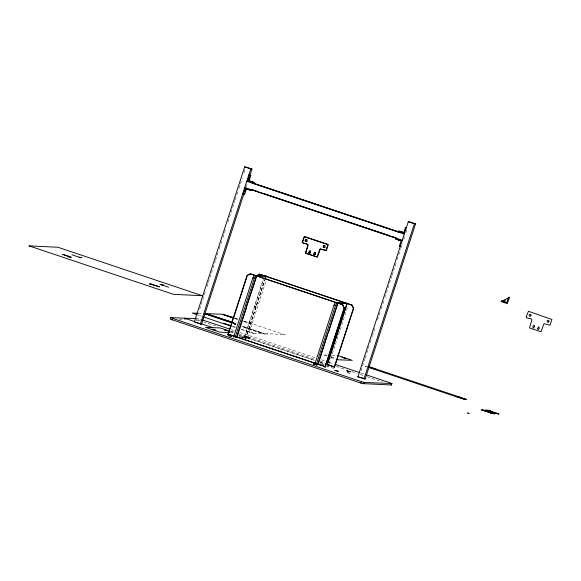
<?xml version="1.0" encoding="UTF-8"?>
<svg xmlns="http://www.w3.org/2000/svg" width="581" height="581" viewBox="0 0 581 581"><rect width="100%" height="100%" fill="white"/><g stroke="black" fill="none" stroke-linecap="round" stroke-linejoin="round"><path stroke-width="0.44" stroke-dasharray="2.9 2.18" d="M196.008 320.385L198.528 312.622M199.646 309.179L205.812 290.202M206.93 286.753L208.056 283.303M208.332 282.446L215.34 260.884M215.616 260.019L218.144 252.263M219.262 248.813L221.782 241.05M222.908 237.6L225.428 229.844M227.948 222.08L234.949 200.525M235.232 199.661L237.752 191.897M238.878 188.447L242.241 178.098M243.918 172.927L245.037 169.478M196.146 320.124L197.932 320.189L198.411 318.729L200.365 319.252M246.097 187.046L247.215 183.596M244.485 336.922L263.237 279.207M244.296 338.396L263.52 279.214M245.153 337.619L245.625 336.152L246.242 336.174L249.365 337.22L248.886 338.687L245.153 337.619L248.886 338.687M245.763 337.641L246.242 336.174M245.451 338.868L264.406 280.536M265.248 278.321L245.712 338.454L247.157 338.941L266.694 278.807M245.734 338.883L264.689 280.55M248.276 338.665L248.748 337.198L249.365 337.22M329.173 363.561L347.591 306.862M361.033 370.889L364.955 358.818M365.238 357.954L369.16 345.884M370.279 342.434L372.239 336.399M372.523 335.535L373.641 332.085M373.924 331.221L375.043 327.771M377.563 320.015L380.083 312.251M381.209 308.801L383.729 301.045M384.847 297.595L391.855 276.033M392.131 275.169L393.257 271.726M393.533 270.862L396.06 263.099M397.179 259.649L400.541 249.3M400.817 248.443L402.502 243.265M403.708 239.561L404.964 235.675M405.865 232.916L406.983 229.466M198.491 313.297L202.892 313.471M196.625 318.657L198.411 318.729M179.173 319.441L186.319 319.724M253.599 333.211L262.583 333.574L242.001 326.675M230.279 332.601L233.736 332.739M239.561 336.726L247.629 337.474L241.435 337.227M241.674 337.307L246.119 337.481M280.594 350.554L281.306 350.583M327.517 355.093L323.203 354.918L327.444 356.342M331.831 355.267L337.866 355.507M320.044 363.822L324.764 364.084M321.308 364.367L324.786 364.505M366.575 366.284L365.159 366.233L366.872 366.807M326.914 366.081L328.33 366.132M333.835 368.477L326.762 366.11M349.944 373.343L346.211 372.268M197.932 320.189L200.365 320.872M234.789 317.981L238.217 319.129M244.209 321.14L285.315 334.91L282.17 334.358L266.461 333.726L267.906 334.213L266.2 334.14L242.226 326.115M234.419 318.279L237.847 319.427M242.996 321.148L252.43 324.314L243.57 321.424M234.993 318.555L238.421 319.703M233.01 322.52L236.445 323.675L232.727 322.513M232.807 322.956L237.092 324.394M233.192 323.225L236.612 324.372M241.754 326.094L265.728 334.126L264.311 334.068L242.197 326.66M232.85 323.53L236.249 324.67M233.424 323.806L235.995 324.663M331.264 357.141L333.603 357.925L331.424 357.373M330.836 357.475L335.92 359.181M232.153 326.028L235.581 327.176M240.73 328.904L254.754 333.683L240.49 329.325M198.535 315.272L201.963 316.42M232.785 326.747L235.356 327.604M231.303 329.609L234.731 330.756M239.88 332.477L315.352 357.765M321.358 359.777L325.643 361.208M329.071 362.362L334.22 364.084M360.808 372.995L364.236 374.142M203.379 321.881L217.962 326.762M230.824 331.076L234.259 332.223M238.544 333.661L314.873 359.232M320.022 360.954L325.164 362.675M336.319 366.415L345.753 369.574M351.752 371.586L356.901 373.307M360.329 374.454L363.757 375.609M367.192 376.757L382.625 381.928M245.625 336.152L248.748 337.198M230.359 331.352L234.593 332.768M239.169 335.055L314.844 360.409M319.949 362.116L324.808 363.75M237.28 334.511L314.561 360.394M320.262 362.319L324.866 363.851M347.605 372.559L349.166 373.082M239.445 336.777L242.589 337.83M254.696 306.376L256.141 306.862L254.696 306.376"/><path stroke-width="0.87" d="M308.881 252.328L309.107 253.055L309.964 253.171M309.165 252.343C309.847 254.856 310.603 250.113 310.537 250.76M195.732 318.62L170.712 317.618L170.226 319.129L362.464 383.591L391.463 385L391.899 383.496L391.529 383.322L365.95 374.716M172.165 319.87L172.637 318.403L170.676 317.618M249.736 175.832L251.98 168.933L244.681 166.841L194.243 322.063L201.549 324.154L243.853 193.945M200.343 324.104L250.781 168.889L251.98 168.933M243.577 194.01L245.305 188.68L246.504 188.731L244.775 194.061L242.713 193.72M247.898 180.713L249.627 175.382L250.825 175.433L249.096 180.764L247.898 180.713L254.333 182.514L254.05 183.393L252.844 183.349L253.127 182.47M245.305 188.68L250.542 190.437L250.825 189.559M250.542 190.437L251.74 190.481L252.031 189.602M227.81 334.743L247.07 275.474L250.266 273.833L255.357 275.452M228.093 334.758L247.078 276.338M233.598 337.103L252.858 277.827L254.122 275.401L265.575 275.859L267.013 276.345L255.567 275.888L254.122 275.401M235.036 337.583L254.296 278.314L255.567 275.888M236.452 337.655L256.511 275.924L336.246 302.636M236.939 337.045L246.591 307.334M256.519 276.781L246.584 306.477M264.958 278.844L265.786 276.295L345.521 303.006M265.517 278.001L266.069 276.302L345.804 303.021M302.505 242.124L303.042 240.49M303.144 240.164L303.572 238.856M303.674 238.53L304.103 237.222M305.889 252.219L306.013 253.323L317.437 257.034L320.298 248.966L326.275 250.469L328.25 244.746L304.299 236.721M306.042 251.747L306.499 250.324M306.812 249.372L307.117 248.428M307.269 247.956L307.581 247.005M307.886 246.061L307.959 244.499L302.592 242.604M308.889 252.299C309.499 250.055 310.595 250.193 309.172 252.314M310.537 252.277L310.232 253.004M314.917 254.318L315.2 252.299M315.439 253.585L315.483 252.503M314.779 364.294L334.039 305.025L335.302 302.599L346.748 303.057L348.193 303.536L336.748 303.079L335.302 302.599M316.217 364.781L335.477 305.504L336.748 303.079M317.633 364.853L337.692 303.115L342.775 304.742L344.388 307.988L325.128 367.265M318.119 364.243L327.764 333.676M328.323 332.833L337.975 303.129L342.775 304.742M324.844 367.25L344.105 307.974L342.492 304.727M327.103 364.599L346.959 303.493L352.05 305.112L353.655 308.358L334.395 367.635M327.19 365.238L347.249 303.5L352.05 305.112M334.111 367.62L353.371 308.351L351.766 305.098M400.236 246.497L399.372 246.206L401.101 240.875L395.864 239.125L396.155 238.239M398.167 232.037L398.457 231.151L399.655 231.202L404.144 232.705M399.372 232.08L399.655 231.202M406.627 227.629L405.422 227.578L403.693 232.908L398.457 231.151M357.874 376.88L408.305 221.659L415.604 223.75L365.173 378.972L357.874 376.88L359.073 376.931M360.845 383.082L361.317 381.615L172.637 318.403M363.975 378.921L414.406 223.707L415.604 223.75M363.721 383.903L364.193 382.436L391.943 383.533M501.25 301.626L501.534 300.74L506.77 302.498L508.506 297.167L509.37 297.457L507.351 303.667L501.25 301.626L509.37 297.457M504.301 302.643L505.216 299.825M314.895 254.376L314.234 254.79L313.66 254.231L314.633 252.248L313.943 254.079L314.365 254.768M315.178 254.391L314.858 254.739M248.37 178.585L248.399 177.728M244.303 190.277L244.594 189.878L244.303 191.069M405.001 230.345L405.255 229.931M250.549 273.84L247.07 275.474M256.344 275.844L259.54 274.203L264.624 275.822M256.628 275.852L259.823 274.21M494.358 412.626L497.518 413.657L496.726 413.483M395.864 239.125L400.81 240.425M399.372 246.206L400.57 246.25M71.935 254.739L80.294 257.623L82.001 257.688L79.139 257.151M161.758 284.828L163.174 284.886L160.029 284.334L168.679 287.232M197.605 313.261L192.326 313.05L196.821 314.699M223.576 323.159L231.296 325.745M229.422 332.564L219.93 332.187L205.521 327.357L220.184 327.945L229.51 331.068M237.89 337.082L233.794 336.493M337.612 359.748L352.282 360.336L337.866 355.507M316.747 363.757L314.975 363.691L319.572 364.302M325.948 364.127L334.598 367.025L325.672 364.033M325.266 364.527L328.81 364.672M485.854 410.099L488.069 410.186M492.768 413.578L481.191 409.91L483.595 410.012L494.416 413.941L489.151 412.227L492.862 413.352L490.996 413.018M402.851 232.451L401.362 231.942L402.096 232.24M364.193 382.436L361.317 381.615M467.611 412.997L469.121 413.483L467.64 413.033M488.098 410.193L498.992 414.137L485.898 410.135M493.647 413.592L489.79 412.445L492.862 413.352M204.49 313.711L232.335 322.934M496.624 413.454L494.366 412.655M492.063 413.273L488.323 411.994L491.744 412.924M248.385 189.573L247.324 189.195L248.377 189.493M399.452 240.106L398.798 239.917L399.438 240.185M399.583 240.229L400.28 240.425L399.873 240.243M489.391 411.094C491.555 411.871 487.299 410.418 489.427 411.188M402.117 232.16L402.873 232.436M244.681 166.841L250.781 168.889M408.305 221.659L414.406 223.707M250.825 175.433L248.762 175.092L249.627 175.382M405.422 227.578L406.286 227.868M249.096 180.764L254.333 182.514M253.084 183.073L398.624 231.834M252.481 183.051L398.878 232.095M246.743 181.301L404.267 234.078M251.922 189.566L256.199 191.004M263.048 193.299L389.757 235.748M393.184 236.895L395.748 237.752M252.176 189.834L396.859 238.304M244.724 187.51L402.255 240.287M248 189.232L251.74 190.481M243.911 193.771L244.775 194.061M259.54 274.203L264.34 275.808M256.795 275.931L336.537 302.65M250.266 273.833L255.074 275.438M252.858 277.827L254.296 278.314M334.039 305.025L335.477 305.504M233.932 317.698L222.407 314.256L233.562 317.989M233.279 317.981L222.124 314.241L206.422 313.617L232.153 322.237M368.855 366.633L466.47 399.336L463.631 399.22L368.579 367.381M368.26 366.851L373.3 368.543M458.322 397.026L465.047 399.278M231.87 322.223L205.187 313.566L231.95 322.673M482.397 409.961L492.477 413.338M203.67 316.994L231.071 326.173M202.144 319.833L229.589 329.028M335.077 364.374L359.951 372.704M184.562 318.17L194.846 321.62M201.709 323.915L212.857 327.648M195.448 322.114L201.549 324.154M360.598 377.439L365.173 378.972M234.695 336.29L228.013 334.133L234.412 336.283M236.024 336.733L325.324 366.655L235.218 336.552M491.679 412.982L492.949 413.49L491.003 412.793M491.061 412.953L490.64 412.808M390.897 384.731L391.463 385M306.514 241.485A0.98 0.966 -87.7 0 1 305.446 240.207A0.98 0.966 -87.7 0 1 307.051 239.83M307.037 241.217A0.98 0.966 -87.7 0 1 306.79 241.391M325.048 247.252A0.98 0.966 -87.7 0 1 323.682 247.237A0.98 0.966 -87.7 0 1 323.697 245.85A0.98 0.966 -87.7 0 1 325.062 245.865M534.52 326.035C532.588 332.02 532.356 322.963 534.52 326.035M537.636 328.839C539.858 331.991 539.386 323.087 537.643 328.795M526.183 316.972C526.677 319.194 531.782 317.72 531.905 319.811L529.509 327.902L540.947 331.802L544.019 323.675L549.989 325.193L551.95 319.521L528.434 311.278L526.183 316.972M244.891 191.527L245.422 190.154L244.891 191.527M248.929 179.115L249.503 177.771L248.929 179.115M302.2 242.204C302.636 244.499 307.756 242.713 307.908 245.102L305.533 253.163L317.008 257.056L320.015 248.958L325.992 250.455L327.967 244.79L327.662 244.296L304.422 236.525L302.2 242.204M29.065 245.879L173.428 294.335L202.29 295.714L57.911 247.259L29.065 245.879M62.661 254.369L69.582 256.766L68.166 256.715L71.31 257.26L62.661 254.369M151.045 283.978L149.339 283.906L159.688 286.876L151.045 283.978M212.799 329.311L212.181 329.289L215.921 330.357L212.799 329.311M224.811 329.79L224.201 329.768L227.934 330.836L224.811 329.79M228.834 335.477L228.217 335.455L231.957 336.522L228.834 335.477M342.492 357.359L341.882 357.337L345.615 358.404L342.492 357.359M313.856 363.96L313.239 363.938L316.979 365.006L313.856 363.96M372.051 368.027L371.433 368.005L375.173 369.073L372.051 368.027M335.288 370.344L334.671 370.322L338.411 371.39L335.288 370.344M347.3 370.831L346.683 370.801L350.423 371.876L347.3 370.831M457.073 396.511L456.455 396.489L460.188 397.557L457.073 396.511M249.932 181.214L251.442 181.722L249.961 181.221M489.877 410.941L491.359 411.442L489.899 410.941M306.841 241.1A0.98 0.966 -87.7 0 0 306.209 239.532A0.98 0.966 -87.7 0 0 305.185 240.875A0.98 0.966 -87.7 0 0 306.841 241.1M324.852 247.136A0.98 0.966 -87.7 0 0 324.22 245.567A0.98 0.966 -87.7 0 0 323.196 246.91A0.98 0.966 -87.7 0 0 324.852 247.136M548.849 321.859A0.98 0.966 -87.7 0 0 548.173 320.305A0.98 0.966 -87.7 0 0 547.193 321.685A0.98 0.966 -87.7 0 0 548.849 321.859M530.838 315.824A0.98 0.966 -87.7 0 0 530.162 314.27A0.98 0.966 -87.7 0 0 529.182 315.65A0.98 0.966 -87.7 0 0 530.838 315.824"/></g></svg>
